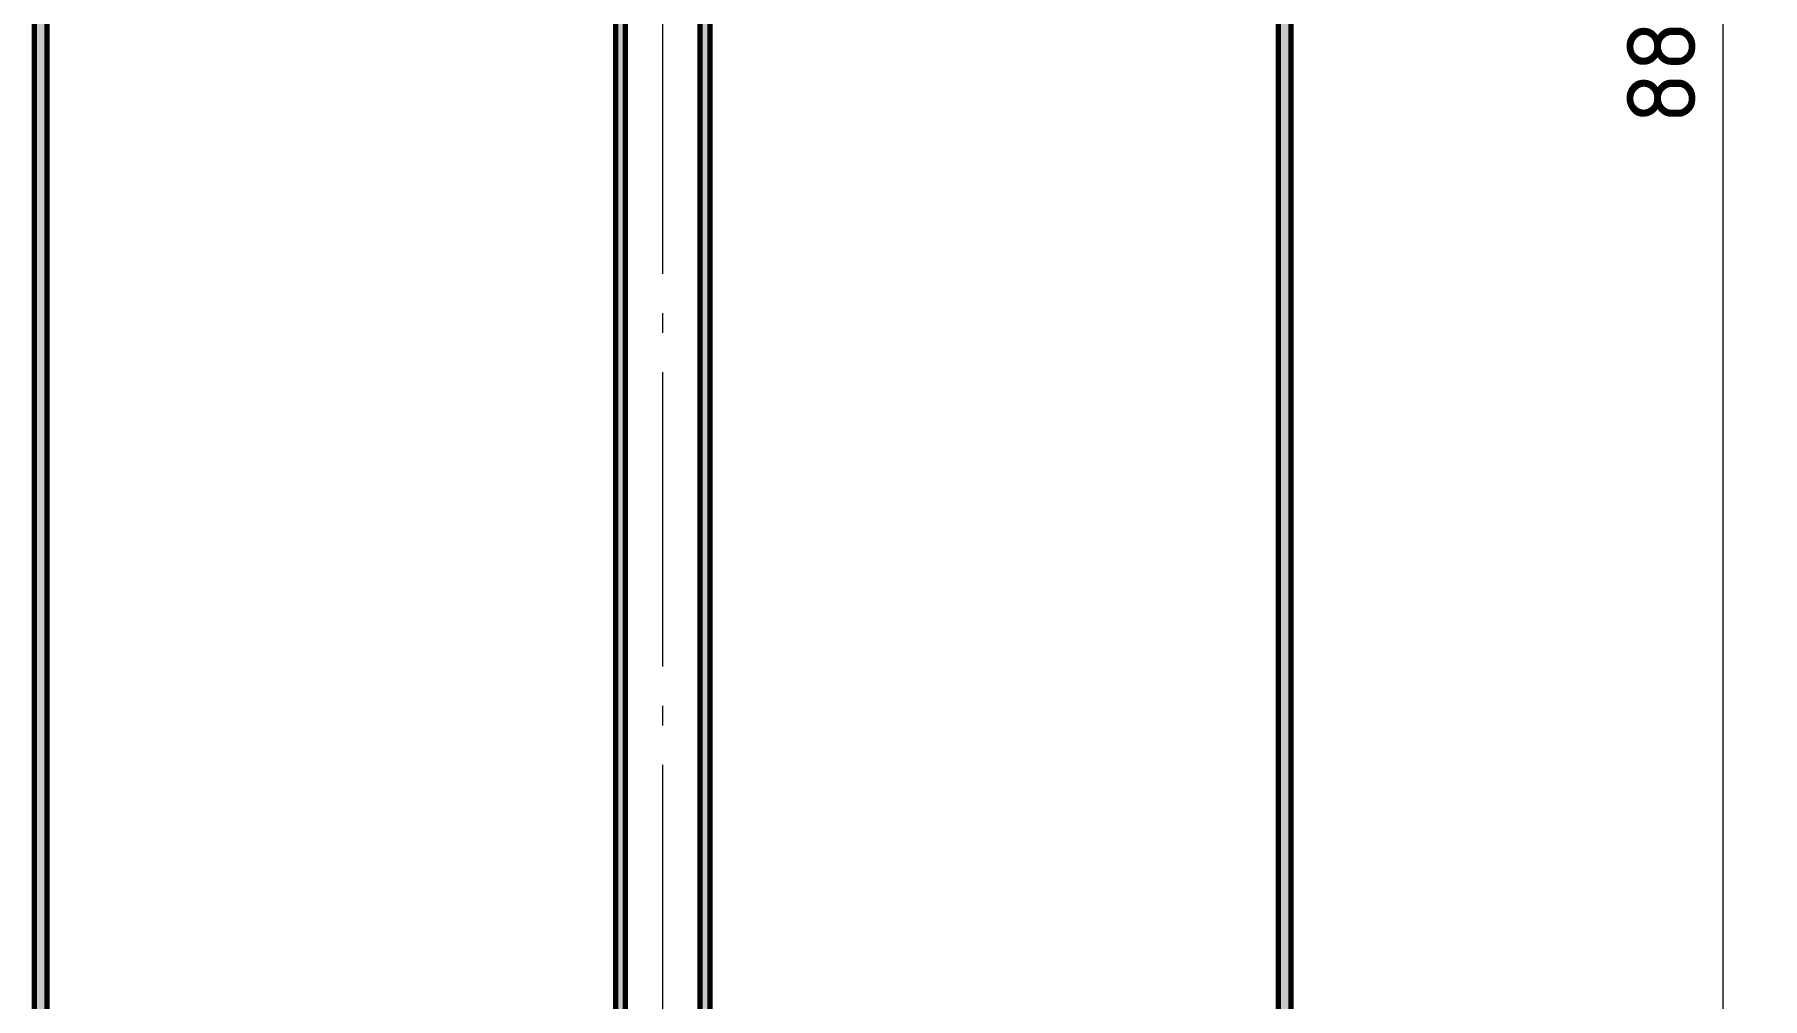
# Model space of a CAD drawing. Header units: millimetres. Extents: x 0 to 2382, y 0 to 420.
# Drawn here: x 732 to 820, y 156.7 to 205.8 of the extents above; entities that cross this region are included whole.
import ezdxf

# ---------------------------------------------------------------- set-up
doc = ezdxf.new("R2010")
doc.units = ezdxf.units.MM
doc.linetypes.add('IRAM-F-TRAZO-PUNTO', pattern=[20, 15, -2, 1, -2])
for name, color, linetype, lineweight in [('01-VISIBLE', 7, 'CONTINUOUS', 70), ('03-EJE', 1, 'IRAM-F-TRAZO-PUNTO', 18), ('04-COTA', 3, 'CONTINUOUS', 18), ('05-RAYADO', 8, 'CONTINUOUS', 18)]:
    doc.layers.add(name, color=color, linetype=linetype, lineweight=lineweight)
doc.styles.add('ISO3098', font='isocpeur.ttf')
doc.dimstyles.new('FLAMA-IRAM', dxfattribs={"dimtxt": 3.5, "dimasz": 3.5, "dimexe": 2, "dimexo": 1.5, "dimgap": 1, "dimtad": 1, "dimdec": 1, "dimtxsty": 'ISO3098', "dimblk": 'IRAM_FLECHA', "dimblk1": 'IRAM_FLECHA', "dimblk2": 'IRAM_FLECHA', "dimcen": 2.5, "dimclrd": 256, "dimclre": 256, "dimclrt": 256, "dimazin": 3, "dimtfac": 1, "dimtmove": 0, "dimatfit": 3, "dimlwd": 18, "dimlwe": 18})

# ---------------------------------------------------------------- blocks, each defined once
blk = doc.blocks.new('IRAM_FLECHA')
blk.add_solid([(0, 0), (-1, 0.125), (-1, -0.125)])

msp = doc.modelspace()

# ---------------------------------------------------------------- hatches: boundary and pattern name
at = {"layer": '05-RAYADO'}
h = msp.add_hatch(color=7, dxfattribs=at)
h.dxf.hatch_style = 1
h.paths.add_polyline_path([(762.1, 124.253), (761.6, 124.253), (761.6, 292.147), (762.1, 292.147)])
h = msp.add_hatch(color=7, dxfattribs=at)
h.dxf.hatch_style = 1
h.paths.add_polyline_path([(765.9, 292.147), (766.4, 292.147), (766.4, 124.253), (765.9, 124.253)])
h = msp.add_hatch(color=7, dxfattribs=at)
h.dxf.hatch_style = 1
h.paths.add_polyline_path([(732.64, 139.613), (732, 139.613), (732, 267.613), (732.64, 267.613)])
h = msp.add_hatch(color=7, dxfattribs=at)
h.dxf.hatch_style = 1
h.paths.add_polyline_path([(795.36, 267.613), (796, 267.613), (796, 139.613), (795.36, 139.613)])

# ---------------------------------------------------------------- linework, layer by layer
at = {"layer": '01-VISIBLE'}
for p, q in [((761.6, 124.253), (761.6, 292.147)), ((762.1, 124.253), (762.1, 292.147)), ((765.9, 124.253), (765.9, 292.147)), ((766.4, 124.253), (766.4, 292.147)), ((732, 139.613), (732, 267.613)), ((732.64, 139.613), (732.64, 267.613)), ((795.36, 139.613), (795.36, 267.613)), ((796, 139.613), (796, 267.613))]:
    msp.add_line(p, q, dxfattribs=at)
at = {"layer": '03-EJE'}
msp.add_line((764, 113.613), (764, 300.387), dxfattribs=at)

# ---------------------------------------------------------------- dimensions: what is measured, and where the dimension line sits
at = {"layer": '04-COTA'}
msp.add_linear_dim(base=(818, 118.613), p1=(796, 118.613), p2=(772.8, 295.387), angle=90, dimstyle='FLAMA-IRAM', override={"dimlfac": 5}, dxfattribs=at).render()

doc.saveas('drawing.dxf')
